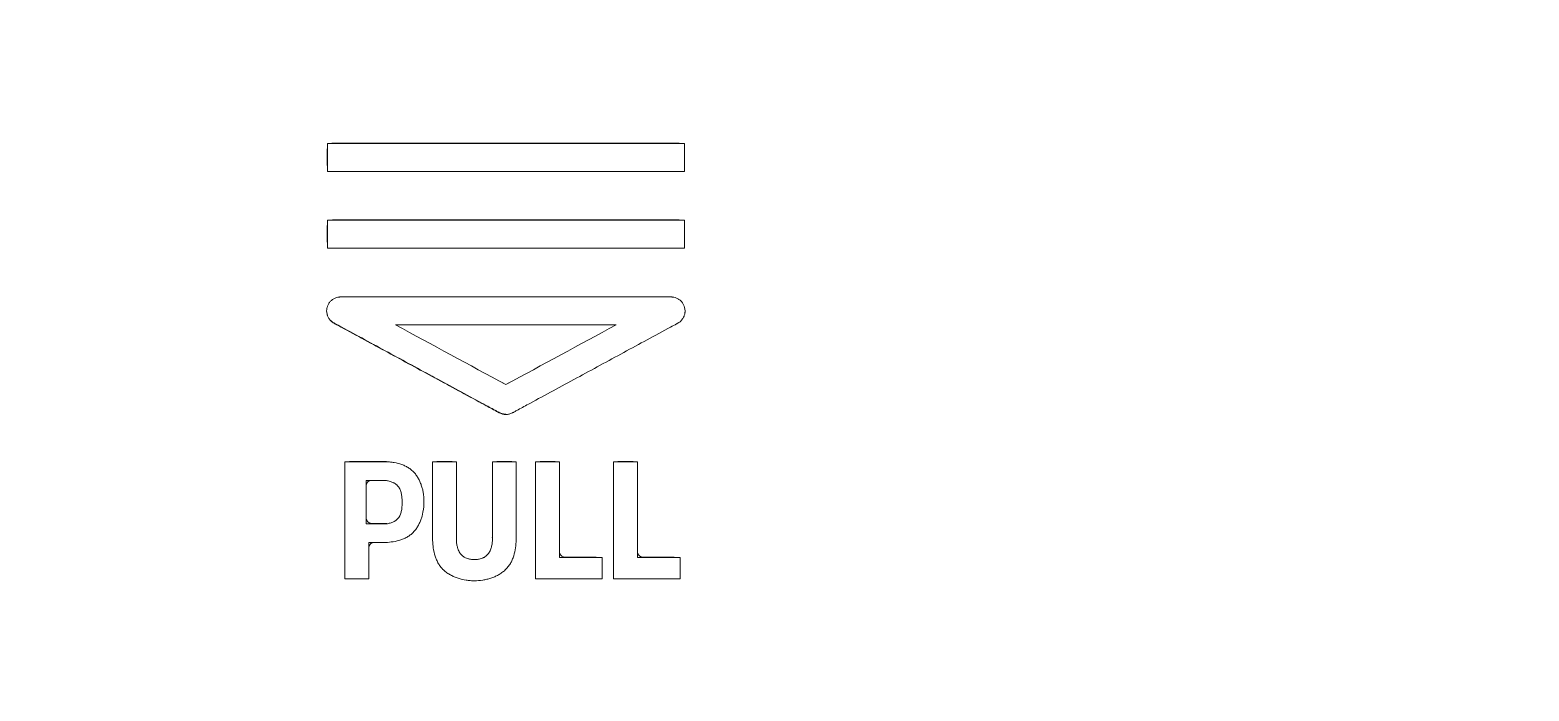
# Model space of a CAD drawing. Header units: inches. Extents: x 405346 to 489838, y -25612 to 14934.
# Drawn here: x 467421.5 to 467469.51, y 4565.74 to 4586.9 of the extents above; entities that cross this region are included whole.
import ezdxf

# ---------------------------------------------------------------- set-up
doc = ezdxf.new("R2010")
doc.units = ezdxf.units.IN
doc.header["$LTSCALE"] = 200
doc.header["$MEASUREMENT"] = 0
doc.linetypes.add('DH-HID2', pattern=[1.2, 0.8, -0.4])
doc.layers.add('FU-FURM', color=251, linetype='DH-HID2')
doc.layers.add('SS-EQ', color=2, linetype='Continuous', lineweight=20)

# ---------------------------------------------------------------- blocks, each defined once
blk = doc.blocks.new('FLLLL')
at = {"layer": 'FU-FURM'}
for centre, radius, start, end in [((467638.62, 3989.606), 194.252, 180.76696, 268.64347), ((467631.305, 3983.29), 213.601, 180.767, 268.64329)]:
    blk.add_arc(centre, radius, start, end, dxfattribs=at)
blk = doc.blocks.new('4way무풍')
at = {"layer": 'SS-EQ'}
for p, q in [((186.758, 261.669), (186.758, 261.663)), ((186.947, 261.852), (186.947, 261.846)), ((198.002, 261.852), (198.002, 261.846)), ((186.758, 261.147), (186.758, 261.141)), ((186.947, 259.394), (186.947, 259.389)), ((198.002, 259.394), (198.002, 259.389)), ((186.758, 259.211), (186.758, 259.205)), ((186.758, 258.69), (186.758, 258.684)), ((186.752, 256.6), (186.749, 256.599)), ((198.201, 256.599), (198.197, 256.6)), ((189.604, 255.687), (189.601, 255.683)), ((195.351, 255.68), (195.346, 255.687)), ((192.385, 254.18), (192.382, 254.177)), ((192.568, 254.175), (192.565, 254.18)), ((187.511, 251.662), (187.511, 251.656)), ((188.644, 251.662), (188.644, 251.653)), ((188.656, 251.662), (188.655, 251.653)), ((190.318, 251.662), (190.318, 251.653)), ((190.701, 251.662), (190.701, 251.653)), ((192.233, 251.662), (192.233, 251.656)), ((192.617, 251.662), (192.616, 251.656)), ((193.617, 251.662), (193.617, 251.653)), ((194, 251.662), (194, 251.656)), ((196.115, 251.662), (196.114, 251.653)), ((196.498, 251.662), (196.498, 251.656)), ((187.322, 251.503), (187.324, 251.503)), ((190.129, 251.479), (190.128, 251.473)), ((190.129, 251.503), (190.13, 251.503)), ((192.044, 251.503), (192.045, 251.503)), ((192.044, 251.479), (192.044, 251.473)), ((193.428, 251.503), (193.429, 251.503)), ((194.186, 251.503), (194.19, 251.503)), ((195.926, 251.503), (195.927, 251.503)), ((196.684, 251.503), (196.688, 251.503)), ((188.19, 249.674), (188.19, 249.668)), ((188.635, 249.674), (188.635, 249.668)), ((194.379, 248.592), (194.379, 248.586)), ((195.368, 248.592), (195.368, 248.586)), ((196.877, 248.592), (196.877, 248.586)), ((197.866, 248.592), (197.866, 248.586))]:
    blk.add_line(p, q, dxfattribs=at)
for centre, start, end in [((186.947, 261.663), 90, 104.3956), ((198.002, 261.663), 74.3926, 90), ((186.947, 259.205), 90, 104.3956), ((198.002, 259.205), 74.3926, 90), ((187.511, 251.473), 90, 104.3956), ((188.644, 251.473), 86.367, 90), ((190.318, 251.473), 90, 104.3956), ((190.701, 251.473), 74.3926, 90), ((192.233, 251.473), 90, 104.3956), ((192.617, 251.473), 74.3926, 90), ((193.617, 251.473), 90, 104.3956), ((194, 251.473), 74.3926, 90), ((196.115, 251.473), 90, 104.3956), ((196.498, 251.473), 74.3926, 90), ((190.701, 249.222), 357.7867, 0), ((192.233, 249.222), 180, 181.8182), ((190.318, 249.171), 180, 181.9193), ((192.617, 249.171), 357.908, 0), ((195.368, 248.402), 74.3926, 90), ((197.866, 248.402), 74.3926, 90)]:
    blk.add_arc(centre, 0.19, start, end, dxfattribs=at)
for points, knots in [([(0.032, 346.294), (6.969, 346.294), (13.906, 346.294), (27.78, 346.294), (34.717, 346.294), (55.528, 346.294), (69.403, 346.294), (97.151, 346.294), (111.025, 346.294), (138.774, 346.294), (152.648, 346.294), (180.396, 346.294), (194.27, 346.294), (215.082, 346.294), (222.019, 346.294), (235.893, 346.294), (242.83, 346.293), (253.236, 346.293), (256.704, 346.293), (263.641, 346.293), (267.11, 346.293), (272.313, 346.294), (274.047, 346.294), (276.648, 346.294), (277.516, 346.294), (279.25, 346.293), (280.117, 346.293), (281.418, 346.292), (281.851, 346.292), (282.718, 346.292), (283.152, 346.292), (283.802, 346.293), (284.019, 346.293), (284.453, 346.293), (284.669, 346.294), (285.103, 346.293), (285.32, 346.293), (285.753, 346.29), (285.97, 346.288), (286.62, 346.277), (287.054, 346.265), (287.92, 346.231), (288.353, 346.21), (289.653, 346.132), (290.519, 346.062), (291.818, 345.929), (292.25, 345.88), (292.899, 345.799), (293.116, 345.771), (293.548, 345.712), (294.627, 345.561), (295.697, 345.381), (298.249, 344.897), (299.929, 344.504), (302.417, 343.81), (304.065, 343.312), (305.692, 342.745), (308.116, 341.843), (309.711, 341.171), (311.481, 340.335), (311.677, 340.241), (312.069, 340.051), (312.265, 339.955), (312.851, 339.663), (313.238, 339.464), (314.393, 338.857), (315.91, 338.017), (317.385, 337.118), (318.837, 336.19), (319.553, 335.711), (320.962, 334.724), (322.351, 333.707), (324.369, 332.094), (326.323, 330.393), (327.582, 329.199), (328.355, 328.434), (328.586, 328.204), (328.815, 327.97), (328.968, 327.815), (329.044, 327.736), (329.423, 327.345), (329.723, 327.029), (330.61, 326.072), (331.762, 324.776), (333.399, 322.77), (334.43, 321.391), (335.932, 319.291), (336.873, 317.85), (338.196, 315.627), (339.047, 314.124), (339.838, 312.579), (340.313, 311.601), (340.454, 311.306), (340.593, 311.01), (340.685, 310.812), (340.731, 310.713), (340.958, 310.218), (341.136, 309.82), (341.654, 308.624), (342.309, 307.019), (343.186, 304.582), (343.7, 302.939), (344.419, 300.459), (344.828, 298.787), (345.336, 296.251), (345.487, 295.4), (345.755, 293.69), (345.871, 292.83), (345.994, 291.749), (346.017, 291.532), (346.062, 291.099), (346.083, 290.881), (346.143, 290.23), (346.178, 289.796), (346.239, 288.927), (346.265, 288.492), (346.307, 287.624), (346.324, 287.189), (346.342, 286.538), (346.347, 286.32), (346.354, 285.886), (346.356, 285.669), (346.359, 285.234), (346.359, 285.017), (346.359, 284.582), (346.359, 284.365), (346.359, 283.714), (346.358, 283.279), (346.358, 282.41), (346.358, 281.976), (346.358, 280.672), (346.358, 279.803), (346.359, 278.065), (346.359, 277.196), (346.359, 274.59), (346.359, 272.852), (346.358, 264.162), (346.359, 257.21), (346.359, 236.355), (346.359, 222.452), (346.359, 194.646), (346.359, 180.742), (346.359, 152.936), (346.359, 139.033), (346.359, 111.226), (346.359, 69.516), (346.359, 27.806), (346.359, 0)], [0, 0, 0, 0, 0.03125, 0.03125, 0.0625, 0.0625, 0.125, 0.125, 0.1875, 0.1875, 0.25, 0.25, 0.3125, 0.3125, 0.34375, 0.34375, 0.375, 0.375, 0.390625, 0.390625, 0.40625, 0.40625, 0.414062, 0.414062, 0.417969, 0.417969, 0.421875, 0.421875, 0.423828, 0.423828, 0.425781, 0.425781, 0.426758, 0.426758, 0.427734, 0.427734, 0.428711, 0.428711, 0.429687, 0.429687, 0.431641, 0.431641, 0.433594, 0.433594, 0.4375, 0.4375, 0.439453, 0.439453, 0.44043, 0.44043, 0.441406, 0.445312, 0.445312, 0.453125, 0.453125, 0.457031, 0.460937, 0.460937, 0.46875, 0.46875, 0.469727, 0.469727, 0.470703, 0.470703, 0.472656, 0.472656, 0.476562, 0.480469, 0.480469, 0.484375, 0.484375, 0.488281, 0.492187, 0.496094, 0.5, 0.5, 0.500977, 0.501465, 0.501465, 0.501953, 0.501953, 0.503906, 0.503906, 0.507812, 0.511719, 0.515625, 0.515625, 0.523437, 0.523437, 0.527344, 0.53125, 0.53125, 0.532227, 0.532715, 0.532715, 0.533203, 0.533203, 0.535156, 0.535156, 0.539062, 0.542969, 0.546875, 0.546875, 0.554687, 0.554687, 0.558594, 0.558594, 0.5625, 0.5625, 0.563477, 0.563477, 0.564453, 0.564453, 0.566406, 0.566406, 0.568359, 0.568359, 0.570312, 0.570312, 0.571289, 0.571289, 0.572266, 0.572266, 0.573242, 0.573242, 0.574219, 0.574219, 0.576172, 0.576172, 0.578125, 0.578125, 0.582031, 0.582031, 0.585937, 0.585937, 0.59375, 0.59375, 0.625, 0.625, 0.6875, 0.6875, 0.75, 0.75, 0.8125, 0.8125, 0.875, 1, 1, 1, 1]), ([(345.164, 0), (345.164, 27.72), (345.163, 69.299), (345.162, 110.879), (345.161, 138.598), (345.16, 152.458), (345.159, 180.178), (345.157, 194.038), (345.154, 221.758), (345.152, 235.618), (345.147, 256.407), (345.146, 263.337), (345.145, 272), (345.145, 273.732), (345.144, 276.331), (345.144, 277.197), (345.143, 278.93), (345.142, 279.796), (345.142, 281.095), (345.141, 281.528), (345.141, 282.395), (345.142, 282.828), (345.141, 283.694), (345.141, 284.127), (345.14, 284.777), (345.139, 284.993), (345.136, 285.426), (345.134, 285.643), (345.124, 286.293), (345.113, 286.726), (345.081, 287.592), (345.06, 288.025), (345.009, 288.891), (344.979, 289.324), (344.926, 289.973), (344.898, 290.298), (344.868, 290.622), (344.847, 290.839), (344.836, 290.947), (344.736, 291.92), (344.629, 292.78), (344.379, 294.49), (344.236, 295.34), (343.754, 297.876), (343.361, 299.547), (342.666, 302.024), (342.167, 303.666), (341.312, 306.1), (340.67, 307.703), (340.162, 308.898), (339.901, 309.494), (339.629, 310.086), (339.446, 310.481), (339.353, 310.677), (338.885, 311.657), (338.495, 312.43), (337.684, 313.954), (337.263, 314.706), (336.391, 316.188), (335.94, 316.919), (335.007, 318.359), (334.525, 319.069), (333.532, 320.468), (332.508, 321.846), (330.881, 323.85), (329.736, 325.143), (328.853, 326.097), (328.555, 326.413), (328.177, 326.804), (328.101, 326.882), (327.949, 327.037), (327.721, 327.27), (327.491, 327.5), (326.721, 328.264), (325.466, 329.454), (323.518, 331.149), (321.504, 332.755), (320.119, 333.766), (318.711, 334.748), (317.997, 335.224), (316.546, 336.146), (315.81, 336.592), (314.315, 337.454), (313.557, 337.87), (312.595, 338.371), (312.305, 338.52), (312.014, 338.666), (311.82, 338.764), (311.722, 338.812), (311.235, 339.053), (310.844, 339.24), (309.666, 339.79), (308.875, 340.138), (307.283, 340.799), (305.68, 341.425), (303.244, 342.257), (301.598, 342.742), (299.114, 343.417), (297.436, 343.796), (294.888, 344.258), (294.033, 344.394), (292.957, 344.542), (292.742, 344.57), (292.31, 344.625), (291.663, 344.703), (291.015, 344.771), (289.72, 344.892), (288.856, 344.953), (287.56, 345.018), (287.128, 345.036), (286.48, 345.054), (286.264, 345.059), (285.832, 345.066), (285.615, 345.069), (285.183, 345.072), (284.967, 345.073), (284.535, 345.074), (284.318, 345.075), (283.67, 345.075), (283.237, 345.076), (282.589, 345.076), (282.373, 345.076), (281.94, 345.076), (281.724, 345.076), (281.076, 345.076), (280.643, 345.076), (279.346, 345.077), (278.481, 345.077), (276.752, 345.078), (275.887, 345.078), (273.293, 345.079), (271.563, 345.079), (262.916, 345.08), (255.998, 345.082), (242.162, 345.085), (235.244, 345.086), (221.408, 345.088), (214.49, 345.089), (193.736, 345.092), (179.9, 345.093), (152.228, 345.095), (138.392, 345.096), (110.72, 345.097), (96.884, 345.097), (69.212, 345.098), (55.376, 345.098), (34.622, 345.098), (27.704, 345.099), (13.868, 345.099), (6.95, 345.099), (0.032, 345.099)], [0, 0, 0, 0, 0.125, 0.1875, 0.1875, 0.25, 0.25, 0.3125, 0.3125, 0.375, 0.375, 0.40625, 0.40625, 0.414063, 0.414063, 0.417969, 0.417969, 0.421875, 0.421875, 0.423828, 0.423828, 0.425781, 0.425781, 0.427734, 0.427734, 0.428711, 0.428711, 0.429688, 0.429688, 0.431641, 0.431641, 0.433594, 0.433594, 0.435547, 0.435547, 0.436523, 0.437012, 0.437012, 0.4375, 0.4375, 0.441406, 0.441406, 0.445313, 0.445313, 0.453125, 0.453125, 0.457031, 0.460938, 0.464844, 0.464844, 0.466797, 0.467773, 0.467773, 0.46875, 0.46875, 0.472656, 0.472656, 0.476563, 0.476563, 0.480469, 0.480469, 0.484375, 0.484375, 0.488281, 0.492188, 0.496094, 0.496094, 0.498047, 0.498047, 0.498535, 0.498535, 0.499023, 0.5, 0.5, 0.503906, 0.507813, 0.511719, 0.515625, 0.515625, 0.519531, 0.519531, 0.523438, 0.523438, 0.527344, 0.527344, 0.52832, 0.528809, 0.528809, 0.529297, 0.529297, 0.53125, 0.53125, 0.535156, 0.535156, 0.539063, 0.542969, 0.546875, 0.546875, 0.554688, 0.554688, 0.558594, 0.558594, 0.55957, 0.55957, 0.560547, 0.5625, 0.5625, 0.566406, 0.566406, 0.568359, 0.568359, 0.569336, 0.569336, 0.570313, 0.570313, 0.571289, 0.571289, 0.572266, 0.572266, 0.574219, 0.574219, 0.575195, 0.575195, 0.576172, 0.576172, 0.578125, 0.578125, 0.582031, 0.582031, 0.585938, 0.585938, 0.59375, 0.59375, 0.625, 0.625, 0.65625, 0.65625, 0.6875, 0.6875, 0.75, 0.75, 0.8125, 0.8125, 0.875, 0.875, 0.9375, 0.9375, 0.96875, 0.96875, 1, 1, 1, 1]), ([(186.758, 261.147), (186.758, 261.23), (186.758, 261.313), (186.758, 261.485), (186.758, 261.574), (186.758, 261.663)], [0, 0, 0, 0, 0.483255, 0.483255, 1, 1, 1, 1]), ([(186.758, 258.69), (186.758, 258.773), (186.758, 258.856), (186.758, 259.028), (186.758, 259.116), (186.758, 259.205)], [0, 0, 0, 0, 0.483656, 0.483656, 1, 1, 1, 1]), ([(186.75, 256.59), (186.758, 256.62), (186.768, 256.648), (186.788, 256.689), (186.795, 256.703), (186.807, 256.722), (186.811, 256.729), (186.82, 256.741), (186.825, 256.747), (186.848, 256.777), (186.869, 256.799), (186.903, 256.829), (186.916, 256.839), (186.941, 256.856), (186.966, 256.872), (186.994, 256.886), (187.022, 256.898), (187.036, 256.903), (187.08, 256.917), (187.11, 256.923), (187.148, 256.926), (187.155, 256.927), (187.17, 256.927), (187.178, 256.928), (187.201, 256.928), (187.247, 256.928), (187.538, 256.928), (188.305, 256.928), (190.021, 256.928), (192.474, 256.928), (194.926, 256.928), (196.643, 256.928), (197.409, 256.928), (197.7, 256.928), (197.746, 256.928), (197.769, 256.928), (197.777, 256.928), (197.792, 256.927), (197.8, 256.927), (197.838, 256.923), (197.868, 256.918), (197.912, 256.904), (197.927, 256.899), (197.955, 256.887), (197.983, 256.874), (198.009, 256.858), (198.034, 256.84), (198.047, 256.831), (198.082, 256.801), (198.103, 256.779), (198.131, 256.742), (198.14, 256.73), (198.157, 256.703), (198.164, 256.69), (198.184, 256.649), (198.195, 256.62), (198.202, 256.59)], [0, 0, 0, 0, 0.007813, 0.007813, 0.011719, 0.011719, 0.013672, 0.013672, 0.015625, 0.015625, 0.023438, 0.023438, 0.027344, 0.027344, 0.03125, 0.035156, 0.035156, 0.039063, 0.039063, 0.046875, 0.046875, 0.048828, 0.048828, 0.050781, 0.050781, 0.054688, 0.0625, 0.125, 0.25, 0.5, 0.75, 0.875, 0.9375, 0.945313, 0.949219, 0.949219, 0.951172, 0.951172, 0.953125, 0.953125, 0.960938, 0.960938, 0.964844, 0.964844, 0.96875, 0.972656, 0.972656, 0.976563, 0.976563, 0.984375, 0.984375, 0.988281, 0.988281, 0.992188, 0.992188, 1, 1, 1, 1]), ([(192.476, 253.165), (192.441, 253.165), (192.406, 253.17), (192.354, 253.182), (192.338, 253.187), (192.304, 253.199), (192.288, 253.206), (192.264, 253.219), (192.256, 253.223), (192.241, 253.231), (192.217, 253.244), (192.162, 253.274), (191.99, 253.367), (191.583, 253.588), (190.706, 254.063), (189.454, 254.741), (188.202, 255.42), (187.388, 255.861), (187.067, 256.035), (186.992, 256.075), (186.981, 256.082), (186.973, 256.086), (186.969, 256.088), (186.949, 256.099), (186.934, 256.109), (186.891, 256.14), (186.865, 256.164), (186.831, 256.205), (186.82, 256.219), (186.801, 256.249), (186.783, 256.279), (186.769, 256.311), (186.76, 256.337), (186.757, 256.345), (186.752, 256.362), (186.75, 256.371), (186.74, 256.414), (186.736, 256.449), (186.736, 256.493), (186.737, 256.502), (186.738, 256.52), (186.741, 256.546), (186.746, 256.573), (186.75, 256.59)], [0, 0, 0, 0, 0.015625, 0.015625, 0.023438, 0.023438, 0.03125, 0.03125, 0.035156, 0.035156, 0.039063, 0.046875, 0.0625, 0.125, 0.25, 0.5, 0.75, 0.875, 0.90625, 0.910156, 0.912109, 0.912109, 0.914062, 0.914062, 0.921875, 0.921875, 0.9375, 0.9375, 0.945312, 0.945312, 0.953125, 0.960937, 0.960937, 0.964844, 0.964844, 0.96875, 0.96875, 0.984375, 0.984375, 0.988281, 0.988281, 0.992187, 1, 1, 1, 1]), ([(198.202, 256.59), (198.211, 256.555), (198.215, 256.521), (198.216, 256.477), (198.216, 256.468), (198.215, 256.45), (198.214, 256.441), (198.211, 256.415), (198.206, 256.38), (198.196, 256.346), (198.187, 256.321), (198.184, 256.313), (198.177, 256.297), (198.173, 256.289), (198.153, 256.249), (198.134, 256.22), (198.1, 256.179), (198.088, 256.166), (198.062, 256.142), (198.048, 256.131), (198.019, 256.11), (198.004, 256.1), (197.981, 256.087), (197.973, 256.083), (197.958, 256.074), (197.887, 256.036), (197.566, 255.862), (196.752, 255.421), (195.499, 254.742), (194.247, 254.063), (193.37, 253.588), (192.963, 253.367), (192.79, 253.274), (192.736, 253.244), (192.712, 253.232), (192.696, 253.223), (192.689, 253.219), (192.649, 253.199), (192.616, 253.186), (192.565, 253.174), (192.547, 253.171), (192.512, 253.166), (192.494, 253.165), (192.476, 253.165)], [0, 0, 0, 0, 0.015625, 0.015625, 0.019531, 0.019531, 0.023438, 0.023438, 0.03125, 0.039063, 0.039063, 0.042969, 0.042969, 0.046875, 0.046875, 0.0625, 0.0625, 0.070313, 0.070313, 0.078125, 0.078125, 0.085938, 0.085938, 0.089844, 0.089844, 0.09375, 0.125, 0.25, 0.5, 0.75, 0.875, 0.9375, 0.953125, 0.960937, 0.964844, 0.964844, 0.96875, 0.96875, 0.984375, 0.984375, 0.992187, 0.992187, 1, 1, 1, 1]), ([(192.475, 253.175), (192.473, 253.175), (192.471, 253.175), (192.466, 253.175), (192.459, 253.175), (192.444, 253.176), (192.413, 253.179), (192.387, 253.183), (192.353, 253.191), (192.336, 253.197), (192.302, 253.209), (192.286, 253.216), (192.266, 253.226), (192.262, 253.229), (192.254, 253.233), (192.243, 253.239), (192.215, 253.254), (192.161, 253.284), (191.989, 253.377), (191.582, 253.597), (190.706, 254.072), (189.454, 254.75), (188.203, 255.428), (187.39, 255.869), (187.069, 256.043), (186.995, 256.083), (186.983, 256.089), (186.975, 256.093), (186.971, 256.095), (186.952, 256.106), (186.937, 256.116), (186.915, 256.131), (186.908, 256.137), (186.894, 256.148), (186.873, 256.166), (186.843, 256.197), (186.821, 256.226), (186.81, 256.241), (186.81, 256.242), (186.809, 256.243)], [0, 0, 0, 0, 0.001033, 0.001033, 0.002065, 0.004131, 0.008261, 0.016522, 0.016522, 0.024783, 0.024783, 0.033044, 0.033044, 0.035109, 0.035109, 0.037175, 0.041305, 0.049566, 0.066088, 0.132177, 0.264354, 0.528707, 0.793061, 0.925238, 0.958282, 0.962412, 0.964478, 0.964478, 0.966543, 0.966543, 0.974804, 0.974804, 0.978935, 0.978935, 0.983065, 0.991326, 0.999587, 0.999587, 1, 1, 1, 1]), ([(187.511, 251.662), (187.67, 251.662), (187.828, 251.662), (188.206, 251.662), (188.425, 251.662), (188.644, 251.662)], [0, 0, 0, 0, 0.420126, 0.420126, 1, 1, 1, 1]), ([(188.621, 249.066), (188.705, 249.07), (188.787, 249.079), (188.951, 249.105), (189.031, 249.124), (189.149, 249.163), (189.188, 249.178), (189.246, 249.205), (189.265, 249.214), (189.302, 249.234), (189.357, 249.265), (189.408, 249.301), (189.456, 249.341), (189.472, 249.355), (189.502, 249.384), (189.517, 249.399), (189.56, 249.446), (189.586, 249.479), (189.634, 249.547), (189.656, 249.583), (189.687, 249.638), (189.696, 249.657), (189.714, 249.695), (189.723, 249.714), (189.748, 249.772), (189.762, 249.811), (189.8, 249.93), (189.819, 250.012), (189.836, 250.116), (189.839, 250.136), (189.844, 250.178), (189.846, 250.199), (189.851, 250.262), (189.853, 250.303), (189.855, 250.428), (189.85, 250.512), (189.834, 250.637), (189.827, 250.679), (189.81, 250.761), (189.8, 250.801), (189.776, 250.881), (189.763, 250.921), (189.74, 250.979), (189.732, 250.998), (189.715, 251.037), (189.706, 251.056), (189.677, 251.112), (189.657, 251.149), (189.611, 251.219), (189.586, 251.252), (189.545, 251.3), (189.531, 251.316), (189.501, 251.346), (189.455, 251.39), (189.372, 251.453), (189.299, 251.494), (189.242, 251.522), (189.223, 251.531), (189.184, 251.547), (189.164, 251.554), (189.066, 251.59), (188.985, 251.61), (188.861, 251.631), (188.819, 251.637), (188.735, 251.647), (188.693, 251.65), (188.651, 251.653)], [0, 0, 0, 0, 0.0625, 0.0625, 0.125, 0.125, 0.15625, 0.15625, 0.171875, 0.171875, 0.1875, 0.21875, 0.21875, 0.234375, 0.234375, 0.25, 0.25, 0.28125, 0.28125, 0.3125, 0.3125, 0.328125, 0.328125, 0.34375, 0.34375, 0.375, 0.375, 0.4375, 0.4375, 0.453125, 0.453125, 0.46875, 0.46875, 0.5, 0.5, 0.5625, 0.5625, 0.59375, 0.59375, 0.625, 0.625, 0.65625, 0.65625, 0.671875, 0.671875, 0.6875, 0.6875, 0.71875, 0.71875, 0.75, 0.75, 0.765625, 0.765625, 0.78125, 0.8125, 0.84375, 0.84375, 0.859375, 0.859375, 0.875, 0.875, 0.9375, 0.9375, 0.96875, 0.96875, 1, 1, 1, 1]), ([(190.318, 251.662), (190.382, 251.662), (190.447, 251.662), (190.575, 251.662), (190.638, 251.662), (190.701, 251.662)], [0, 0, 0, 0, 0.503302, 0.503302, 1, 1, 1, 1]), ([(192.233, 251.662), (192.298, 251.662), (192.362, 251.662), (192.49, 251.662), (192.553, 251.662), (192.617, 251.662)], [0, 0, 0, 0, 0.503246, 0.503246, 1, 1, 1, 1]), ([(193.617, 251.662), (193.681, 251.662), (193.746, 251.662), (193.873, 251.662), (193.937, 251.662), (194, 251.662)], [0, 0, 0, 0, 0.503205, 0.503205, 1, 1, 1, 1]), ([(196.115, 251.662), (196.179, 251.662), (196.243, 251.662), (196.371, 251.662), (196.435, 251.662), (196.498, 251.662)], [0, 0, 0, 0, 0.503133, 0.503133, 1, 1, 1, 1]), ([(188, 250.874), (188, 250.887), (188.002, 250.899), (188.005, 250.917), (188.007, 250.923), (188.01, 250.935), (188.012, 250.941), (188.02, 250.958), (188.025, 250.969), (188.039, 250.99), (188.047, 251), (188.064, 251.017), (188.074, 251.025), (188.09, 251.035), (188.095, 251.039), (188.106, 251.044), (188.117, 251.05), (188.129, 251.054), (188.135, 251.056), (188.136, 251.056), (188.136, 251.056)], [0, 0, 0, 0, 0.152788, 0.152788, 0.229182, 0.229182, 0.305576, 0.305576, 0.458364, 0.458364, 0.611152, 0.611152, 0.76394, 0.76394, 0.840334, 0.840334, 0.916728, 0.993122, 0.993122, 1, 1, 1, 1]), ([(188.651, 249.664), (188.692, 249.67), (188.731, 249.678), (188.809, 249.7), (188.847, 249.713), (188.892, 249.735), (188.901, 249.74), (188.919, 249.75), (188.928, 249.755), (188.954, 249.772), (188.987, 249.797), (189.015, 249.826), (189.035, 249.849), (189.041, 249.858), (189.053, 249.874), (189.058, 249.883), (189.074, 249.909), (189.083, 249.928), (189.099, 249.965), (189.106, 249.985), (189.125, 250.043), (189.133, 250.083), (189.143, 250.143), (189.145, 250.163), (189.149, 250.204), (189.151, 250.224), (189.154, 250.286), (189.155, 250.326), (189.154, 250.408), (189.152, 250.448), (189.147, 250.509), (189.145, 250.53), (189.139, 250.57), (189.136, 250.59), (189.124, 250.651), (189.114, 250.69), (189.093, 250.748), (189.085, 250.767), (189.066, 250.803), (189.056, 250.821), (189.039, 250.846), (189.033, 250.854), (189.02, 250.87), (189.014, 250.878), (188.992, 250.901), (188.962, 250.928), (188.929, 250.951), (188.902, 250.967), (188.893, 250.972), (188.875, 250.982), (188.866, 250.986), (188.819, 251.007), (188.781, 251.02), (188.702, 251.041), (188.662, 251.049), (188.621, 251.055)], [0, 0, 0, 0, 0.0625, 0.0625, 0.125, 0.125, 0.140625, 0.140625, 0.15625, 0.15625, 0.1875, 0.21875, 0.21875, 0.234375, 0.234375, 0.25, 0.25, 0.28125, 0.28125, 0.3125, 0.3125, 0.375, 0.375, 0.40625, 0.40625, 0.4375, 0.4375, 0.5, 0.5, 0.5625, 0.5625, 0.59375, 0.59375, 0.625, 0.625, 0.6875, 0.6875, 0.71875, 0.71875, 0.75, 0.75, 0.765625, 0.765625, 0.78125, 0.78125, 0.8125, 0.84375, 0.84375, 0.859375, 0.859375, 0.875, 0.875, 0.9375, 0.9375, 1, 1, 1, 1]), ([(188.19, 249.674), (188.177, 249.674), (188.165, 249.675), (188.147, 249.678), (188.141, 249.68), (188.129, 249.683), (188.123, 249.686), (188.106, 249.693), (188.095, 249.699), (188.074, 249.712), (188.065, 249.72), (188.047, 249.738), (188.039, 249.747), (188.029, 249.763), (188.026, 249.768), (188.02, 249.779), (188.015, 249.79), (188.01, 249.802), (188.007, 249.814), (188.005, 249.82), (188.002, 249.838), (188, 249.851), (188, 249.863)], [0, 0, 0, 0, 0.125, 0.125, 0.1875, 0.1875, 0.25, 0.25, 0.375, 0.375, 0.5, 0.5, 0.625, 0.625, 0.6875, 0.6875, 0.75, 0.8125, 0.8125, 0.875, 0.875, 1, 1, 1, 1]), ([(188.19, 249.674), (188.235, 249.674), (188.281, 249.674), (188.429, 249.674), (188.532, 249.674), (188.635, 249.674)], [0, 0, 0, 0, 0.307077, 0.307077, 1, 1, 1, 1]), ([(190.892, 249.209), (190.89, 249.166), (190.892, 249.123), (190.899, 249.059), (190.901, 249.038), (190.908, 248.996), (190.912, 248.975), (190.921, 248.933), (190.926, 248.913), (190.935, 248.882), (190.939, 248.871), (190.946, 248.851), (190.949, 248.841), (190.961, 248.811), (190.97, 248.791), (190.985, 248.763), (190.99, 248.753), (191.001, 248.735), (191.007, 248.726), (191.026, 248.7), (191.04, 248.683), (191.07, 248.653), (191.086, 248.639), (191.112, 248.62), (191.121, 248.614), (191.139, 248.602), (191.148, 248.596), (191.176, 248.581), (191.215, 248.563), (191.255, 248.549), (191.287, 248.54), (191.297, 248.538), (191.318, 248.533), (191.371, 248.523), (191.424, 248.52), (191.488, 248.521), (191.51, 248.522), (191.553, 248.525), (191.574, 248.528), (191.637, 248.537), (191.678, 248.547), (191.728, 248.566), (191.738, 248.571), (191.758, 248.58), (191.767, 248.585), (191.795, 248.601), (191.813, 248.613), (191.847, 248.639), (191.863, 248.653), (191.894, 248.684), (191.908, 248.7), (191.933, 248.735), (191.945, 248.753), (191.966, 248.79), (191.976, 248.81), (192, 248.87), (192.012, 248.911), (192.025, 248.974), (192.029, 248.995), (192.036, 249.037), (192.038, 249.059), (192.045, 249.123), (192.047, 249.166), (192.045, 249.209)], [0, 0, 0, 0, 0.0625, 0.0625, 0.09375, 0.09375, 0.125, 0.125, 0.15625, 0.15625, 0.171875, 0.171875, 0.1875, 0.1875, 0.21875, 0.21875, 0.234375, 0.234375, 0.25, 0.25, 0.28125, 0.28125, 0.3125, 0.3125, 0.328125, 0.328125, 0.34375, 0.34375, 0.375, 0.40625, 0.40625, 0.421875, 0.421875, 0.4375, 0.5, 0.5, 0.53125, 0.53125, 0.5625, 0.5625, 0.625, 0.625, 0.640625, 0.640625, 0.65625, 0.65625, 0.6875, 0.6875, 0.71875, 0.71875, 0.75, 0.75, 0.78125, 0.78125, 0.8125, 0.8125, 0.875, 0.875, 0.90625, 0.90625, 0.9375, 0.9375, 1, 1, 1, 1]), ([(188.084, 248.886), (188.084, 248.898), (188.085, 248.911), (188.089, 248.929), (188.09, 248.935), (188.094, 248.947), (188.096, 248.952), (188.103, 248.97), (188.109, 248.981), (188.123, 249.001), (188.131, 249.011), (188.148, 249.028), (188.158, 249.036), (188.173, 249.047), (188.178, 249.05), (188.189, 249.056), (188.201, 249.061), (188.212, 249.065), (188.219, 249.067), (188.219, 249.067), (188.22, 249.068)], [0, 0, 0, 0, 0.152792, 0.152792, 0.229188, 0.229188, 0.305583, 0.305583, 0.458375, 0.458375, 0.611167, 0.611167, 0.763959, 0.763959, 0.840355, 0.840355, 0.91675, 0.993146, 0.993146, 1, 1, 1, 1]), ([(192.808, 249.158), (192.804, 249.07), (192.797, 248.982), (192.772, 248.808), (192.754, 248.722), (192.721, 248.617), (192.714, 248.596), (192.698, 248.554), (192.69, 248.533), (192.663, 248.472), (192.622, 248.393), (192.572, 248.32), (192.53, 248.267), (192.516, 248.25), (192.485, 248.217), (192.469, 248.202), (192.421, 248.156), (192.386, 248.128), (192.315, 248.076), (192.277, 248.052), (192.218, 248.019), (192.199, 248.009), (192.159, 247.989), (192.139, 247.98), (192.078, 247.953), (192.036, 247.937), (191.952, 247.91), (191.91, 247.897), (191.845, 247.882), (191.823, 247.877), (191.779, 247.868), (191.757, 247.864), (191.647, 247.847), (191.559, 247.84), (191.426, 247.84), (191.382, 247.842), (191.315, 247.847), (191.293, 247.849), (191.248, 247.854), (191.226, 247.857), (191.116, 247.874), (191.031, 247.894), (190.905, 247.935), (190.864, 247.95), (190.803, 247.977), (190.782, 247.986), (190.742, 248.006), (190.722, 248.016), (190.664, 248.048), (190.626, 248.072), (190.554, 248.124), (190.519, 248.152), (190.478, 248.19), (190.47, 248.197), (190.454, 248.213), (190.446, 248.221), (190.423, 248.246), (190.379, 248.296), (190.316, 248.387), (190.275, 248.466), (190.248, 248.528), (190.24, 248.549), (190.224, 248.59), (190.217, 248.611), (190.183, 248.717), (190.165, 248.804), (190.146, 248.936), (190.141, 248.98), (190.134, 249.069), (190.131, 249.114), (190.13, 249.158)], [0, 0, 0, 0, 0.0625, 0.0625, 0.125, 0.125, 0.140625, 0.140625, 0.15625, 0.15625, 0.1875, 0.21875, 0.21875, 0.234375, 0.234375, 0.25, 0.25, 0.28125, 0.28125, 0.3125, 0.3125, 0.328125, 0.328125, 0.34375, 0.34375, 0.375, 0.375, 0.40625, 0.40625, 0.421875, 0.421875, 0.4375, 0.4375, 0.5, 0.5, 0.53125, 0.53125, 0.546875, 0.546875, 0.5625, 0.5625, 0.625, 0.625, 0.65625, 0.65625, 0.671875, 0.671875, 0.6875, 0.6875, 0.71875, 0.71875, 0.75, 0.75, 0.757812, 0.757812, 0.765625, 0.765625, 0.78125, 0.8125, 0.84375, 0.84375, 0.859375, 0.859375, 0.875, 0.875, 0.9375, 0.9375, 0.96875, 0.96875, 1, 1, 1, 1]), ([(194.379, 248.592), (194.367, 248.592), (194.355, 248.593), (194.336, 248.596), (194.33, 248.598), (194.318, 248.601), (194.313, 248.604), (194.295, 248.611), (194.284, 248.617), (194.264, 248.63), (194.254, 248.638), (194.237, 248.656), (194.229, 248.665), (194.218, 248.681), (194.215, 248.686), (194.209, 248.697), (194.204, 248.708), (194.2, 248.72), (194.196, 248.732), (194.195, 248.738), (194.191, 248.756), (194.19, 248.769), (194.19, 248.781)], [0, 0, 0, 0, 0.125, 0.125, 0.1875, 0.1875, 0.25, 0.25, 0.375, 0.375, 0.5, 0.5, 0.625, 0.625, 0.6875, 0.6875, 0.75, 0.8125, 0.8125, 0.875, 0.875, 1, 1, 1, 1]), ([(196.877, 248.592), (196.865, 248.592), (196.852, 248.593), (196.834, 248.596), (196.828, 248.598), (196.816, 248.601), (196.81, 248.604), (196.793, 248.611), (196.782, 248.617), (196.762, 248.63), (196.752, 248.638), (196.734, 248.656), (196.727, 248.665), (196.716, 248.681), (196.713, 248.686), (196.707, 248.697), (196.702, 248.708), (196.698, 248.72), (196.694, 248.732), (196.693, 248.738), (196.689, 248.756), (196.688, 248.769), (196.688, 248.781)], [0, 0, 0, 0, 0.125, 0.125, 0.1875, 0.1875, 0.25, 0.25, 0.375, 0.375, 0.5, 0.5, 0.625, 0.625, 0.6875, 0.6875, 0.75, 0.8125, 0.8125, 0.875, 0.875, 1, 1, 1, 1]), ([(194.379, 248.592), (194.545, 248.592), (194.71, 248.592), (195.04, 248.592), (195.204, 248.592), (195.368, 248.592)], [0, 0, 0, 0, 0.501285, 0.501285, 1, 1, 1, 1]), ([(196.877, 248.592), (197.043, 248.592), (197.208, 248.592), (197.537, 248.592), (197.702, 248.592), (197.866, 248.592)], [0, 0, 0, 0, 0.501256, 0.501256, 1, 1, 1, 1])]:
    blk.add_open_spline(points, degree=3, knots=knots, dxfattribs=at)
for points in [[(186.759, 260.948), (186.759, 261.246), (186.759, 261.545), (186.759, 261.843)], [(186.759, 261.843), (190.57, 261.843), (194.381, 261.843), (198.193, 261.843)], [(186.947, 261.852), (190.632, 261.852), (194.317, 261.852), (198.002, 261.852)], [(198.193, 261.843), (198.193, 261.545), (198.193, 261.246), (198.193, 260.948)], [(198.193, 260.948), (194.381, 260.948), (190.57, 260.948), (186.759, 260.948)], [(186.759, 258.491), (186.759, 258.789), (186.759, 259.087), (186.759, 259.385)], [(186.759, 259.385), (190.57, 259.385), (194.381, 259.385), (198.193, 259.385)], [(186.947, 259.394), (190.632, 259.394), (194.317, 259.394), (198.002, 259.394)], [(198.193, 259.385), (198.193, 259.087), (198.193, 258.789), (198.193, 258.491)], [(198.193, 258.491), (194.381, 258.491), (190.57, 258.491), (186.759, 258.491)], [(186.749, 256.599), (186.749, 256.599), (186.749, 256.599), (186.749, 256.599)], [(188.947, 256.033), (190.124, 255.396), (191.3, 254.759), (192.476, 254.121)], [(196.005, 256.033), (193.652, 256.033), (191.3, 256.033), (188.947, 256.033)], [(192.476, 254.121), (193.652, 254.759), (194.829, 255.396), (196.005, 256.033)], [(188.651, 251.653), (188.208, 251.653), (187.766, 251.653), (187.323, 251.653)], [(187.323, 251.653), (187.323, 250.402), (187.323, 249.151), (187.323, 247.9)], [(190.13, 249.158), (190.13, 249.99), (190.13, 250.821), (190.13, 251.653)], [(190.13, 251.653), (190.384, 251.653), (190.638, 251.653), (190.892, 251.653)], [(190.892, 251.653), (190.892, 250.838), (190.892, 250.024), (190.892, 249.209)], [(192.045, 251.653), (192.299, 251.653), (192.553, 251.653), (192.808, 251.653)], [(192.045, 249.209), (192.045, 250.024), (192.045, 250.838), (192.045, 251.653)], [(192.808, 251.653), (192.808, 250.821), (192.808, 249.99), (192.808, 249.158)], [(193.429, 247.9), (193.429, 249.151), (193.429, 250.402), (193.429, 251.653)], [(193.429, 251.653), (193.683, 251.653), (193.937, 251.653), (194.191, 251.653)], [(194.191, 251.653), (194.191, 250.629), (194.191, 249.606), (194.191, 248.582)], [(195.926, 247.9), (195.926, 249.151), (195.926, 250.402), (195.926, 251.653)], [(195.926, 251.653), (196.181, 251.653), (196.435, 251.653), (196.689, 251.653)], [(196.689, 251.653), (196.689, 250.629), (196.689, 249.606), (196.689, 248.582)], [(188.002, 251.055), (188.002, 250.591), (188.002, 250.128), (188.002, 249.664)], [(188.621, 251.055), (188.415, 251.055), (188.208, 251.055), (188.002, 251.055)], [(188.002, 249.664), (188.218, 249.664), (188.435, 249.664), (188.651, 249.664)], [(188.666, 249.676), (188.656, 249.674), (188.646, 249.674), (188.635, 249.674)], [(188.085, 247.9), (188.085, 248.289), (188.085, 248.677), (188.085, 249.066)], [(188.085, 249.066), (188.264, 249.066), (188.442, 249.066), (188.621, 249.066)], [(194.191, 248.582), (194.647, 248.582), (195.103, 248.582), (195.559, 248.582)], [(195.559, 248.582), (195.559, 248.355), (195.559, 248.128), (195.559, 247.9)], [(196.689, 248.582), (197.145, 248.582), (197.601, 248.582), (198.057, 248.582)], [(198.057, 248.582), (198.057, 248.355), (198.057, 248.128), (198.057, 247.9)], [(187.323, 247.9), (187.577, 247.9), (187.831, 247.9), (188.085, 247.9)], [(195.559, 247.9), (194.849, 247.9), (194.139, 247.9), (193.429, 247.9)], [(198.057, 247.9), (197.347, 247.9), (196.637, 247.9), (195.926, 247.9)]]:
    blk.add_open_spline(points, degree=3, dxfattribs=at)

msp = doc.modelspace()

# ---------------------------------------------------------------- block references
for name, p in [('FLLLL', (-47.5, 596.663)), ('4way무풍', (467244.268, 4321.426))]:
    msp.add_blockref(name, p)

doc.saveas('drawing.dxf')
